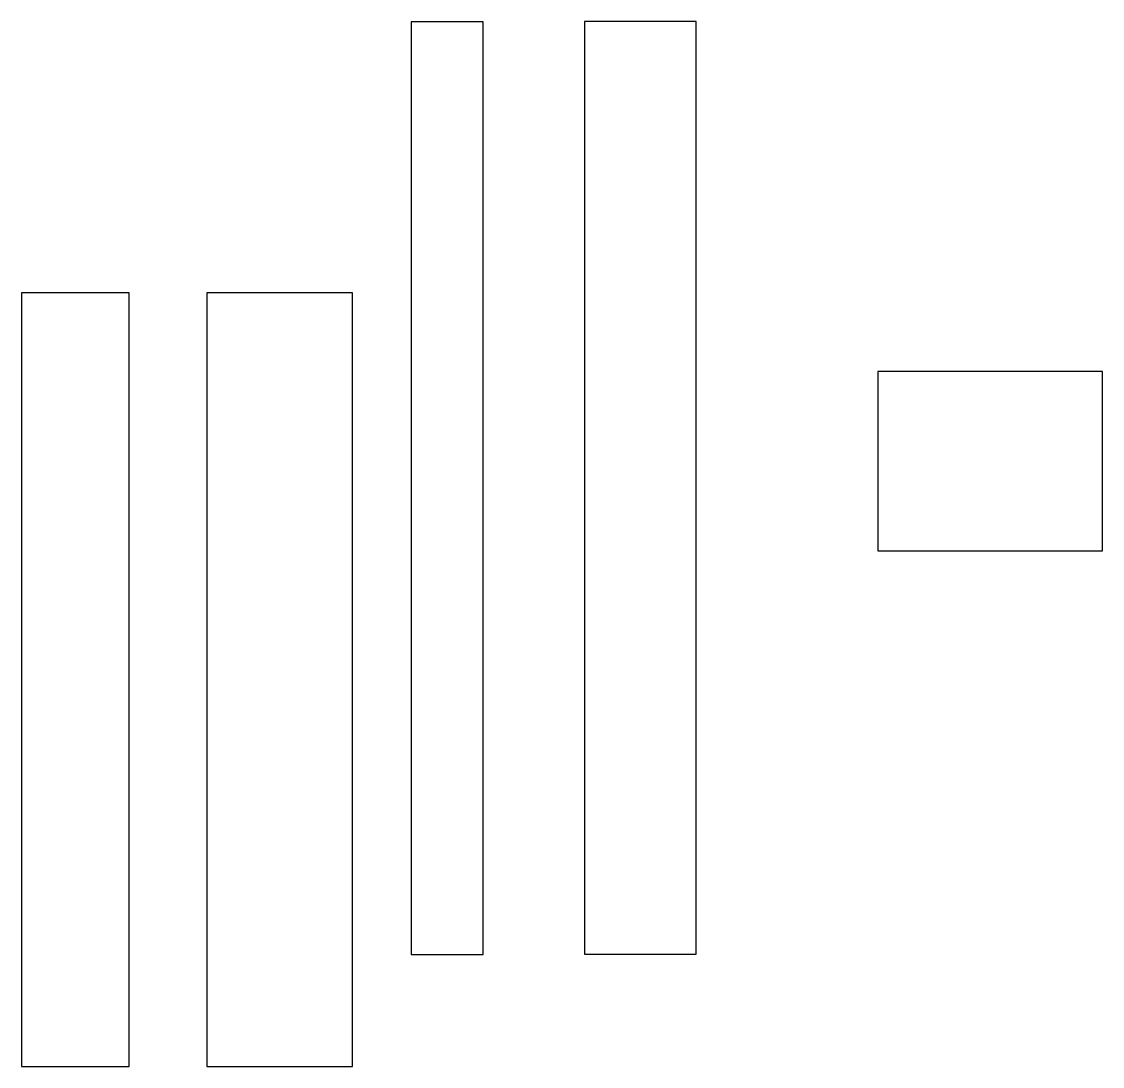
# Model space of a CAD drawing. Header units: inches. Extents: x 414.73 to 424.37, y 115.84 to 125.16.
import ezdxf

# ---------------------------------------------------------------- set-up
doc = ezdxf.new("R2010")
doc.units = ezdxf.units.IN

msp = doc.modelspace()

# ---------------------------------------------------------------- linework, layer by layer
at = {"color": 7}
for points in [[(418.2014, 116.8351), (418.8435, 116.8351), (418.8435, 125.1551), (418.2014, 125.1551)], [(419.7458, 116.8358), (420.7432, 116.8358), (420.7432, 125.1558), (419.7458, 125.1558)], [(414.7257, 115.8358), (415.6863, 115.8358), (415.6863, 122.7358), (414.7257, 122.7358)], [(416.3766, 115.8358), (417.6766, 115.8358), (417.6766, 122.7358), (416.3766, 122.7358)], [(422.3615, 120.4358), (424.3656, 120.4358), (424.3656, 122.0351), (422.3615, 122.0351)]]:
    msp.add_lwpolyline(points, close=True, dxfattribs=at)

doc.saveas('drawing.dxf')
